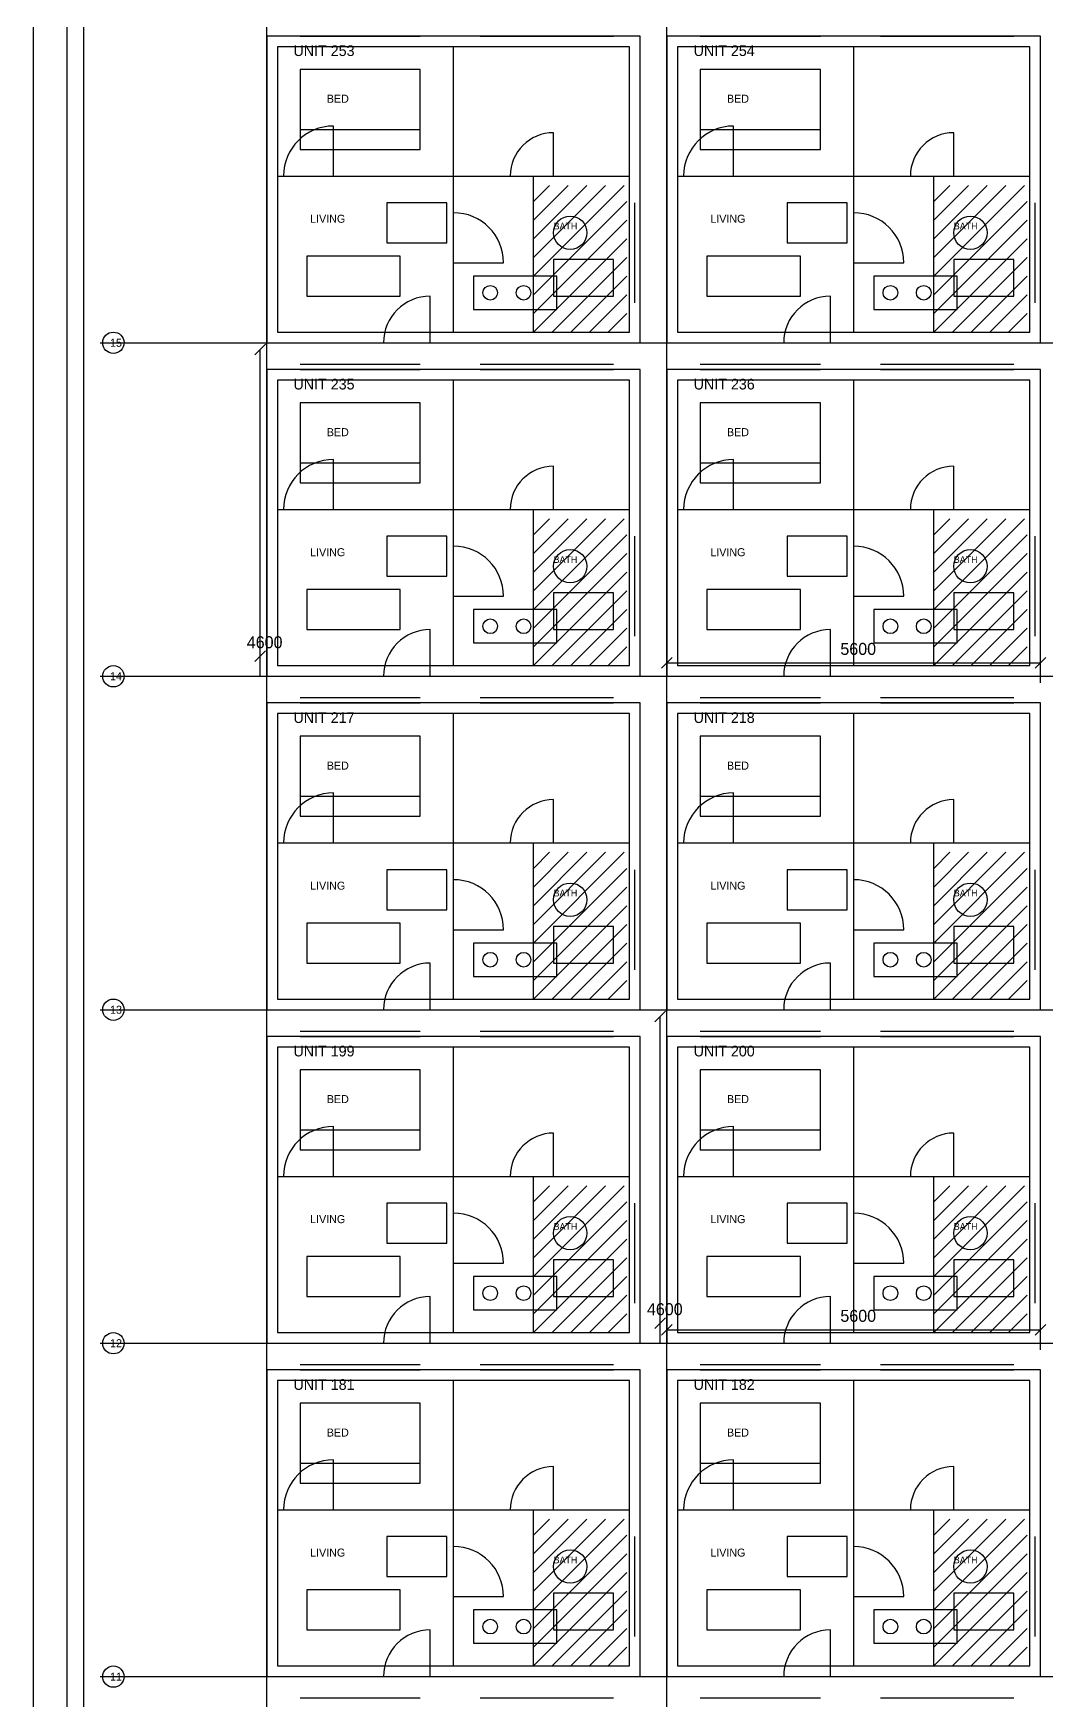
# Model space of a CAD drawing. Header units: millimetres. Extents: x -689 to 114080, y -500 to 99080.
# Drawn here: x -500 to 14693, y 52640 to 77640 of the extents above; entities that cross this region are included whole.
import ezdxf

# ---------------------------------------------------------------- set-up
doc = ezdxf.new("R2010")
doc.units = ezdxf.units.MM
for name, color, linetype in [('DIMENSIONS', 3, 'CONTINUOUS'), ('DOORS', 2, 'CONTINUOUS'), ('FURNITURE', 5, 'CONTINUOUS'), ('GRID', 8, 'CONTINUOUS'), ('HATCH_SIM', 9, 'CONTINUOUS'), ('TEXT', 6, 'CONTINUOUS'), ('WALLS', 7, 'CONTINUOUS'), ('WINDOWS', 4, 'CONTINUOUS')]:
    doc.layers.add(name, color=color, linetype=linetype)

msp = doc.modelspace()

# ---------------------------------------------------------------- linework, layer by layer
at = {"layer": 'DIMENSIONS'}
for p, q in [((-500, 800), (-500, 99000)), ((2820, 72820), (2980, 72980)), ((2900, 68300), (2900, 72900)), ((2900, 72600), (2900, 72900)), ((2820, 68220), (2980, 68380)), ((2900, 68000), (2900, 68300)), ((8920, 68120), (9080, 68280)), ((14520, 68120), (14680, 68280)), ((9000, 68200), (14600, 68200)), ((9000, 67900), (9000, 68200)), ((14600, 67900), (14600, 68200)), ((8820, 62820), (8980, 62980)), ((8900, 58300), (8900, 62900)), ((8900, 62600), (8900, 62900)), ((8820, 58220), (8980, 58380)), ((8900, 58000), (8900, 58300)), ((8920, 58120), (9080, 58280)), ((14520, 58120), (14680, 58280)), ((9000, 58200), (14600, 58200)), ((9000, 57900), (9000, 58200)), ((14600, 57900), (14600, 58200))]:
    msp.add_line(p, q, dxfattribs=at)
at = {"layer": 'DOORS'}
for p, q in [((4000, 75500), (4000, 76250)), ((10000, 75500), (10000, 76250)), ((7300, 75500), (7300, 76150)), ((13300, 75500), (13300, 76150)), ((5800, 74200), (6550, 74200)), ((11800, 74200), (12550, 74200)), ((5450, 73000), (5450, 73700)), ((11450, 73000), (11450, 73700)), ((4000, 70500), (4000, 71250)), ((10000, 70500), (10000, 71250)), ((7300, 70500), (7300, 71150)), ((13300, 70500), (13300, 71150)), ((5800, 69200), (6550, 69200)), ((11800, 69200), (12550, 69200)), ((5450, 68000), (5450, 68700)), ((11450, 68000), (11450, 68700)), ((4000, 65500), (4000, 66250)), ((10000, 65500), (10000, 66250)), ((7300, 65500), (7300, 66150)), ((13300, 65500), (13300, 66150)), ((5800, 64200), (6550, 64200)), ((11800, 64200), (12550, 64200)), ((5450, 63000), (5450, 63700)), ((11450, 63000), (11450, 63700)), ((4000, 60500), (4000, 61250)), ((10000, 60500), (10000, 61250)), ((7300, 60500), (7300, 61150)), ((13300, 60500), (13300, 61150)), ((5800, 59200), (6550, 59200)), ((11800, 59200), (12550, 59200)), ((5450, 58000), (5450, 58700)), ((11450, 58000), (11450, 58700)), ((4000, 55500), (4000, 56250)), ((10000, 55500), (10000, 56250)), ((7300, 55500), (7300, 56150)), ((13300, 55500), (13300, 56150)), ((5800, 54200), (6550, 54200)), ((11800, 54200), (12550, 54200)), ((5450, 53000), (5450, 53700)), ((11450, 53000), (11450, 53700))]:
    msp.add_line(p, q, dxfattribs=at)
for centre, radius, start, end in [((4000, 75500), 750, 90, 180), ((10000, 75500), 750, 90, 180), ((7300, 75500), 650, 90, 180), ((13300, 75500), 650, 90, 180), ((5800, 74200), 750, 0, 90), ((11800, 74200), 750, 0, 90), ((5450, 73000), 700, 90, 180), ((11450, 73000), 700, 90, 180), ((4000, 70500), 750, 90, 180), ((10000, 70500), 750, 90, 180), ((7300, 70500), 650, 90, 180), ((13300, 70500), 650, 90, 180), ((5800, 69200), 750, 0, 90), ((11800, 69200), 750, 0, 90), ((5450, 68000), 700, 90, 180), ((11450, 68000), 700, 90, 180), ((4000, 65500), 750, 90, 180), ((10000, 65500), 750, 90, 180), ((7300, 65500), 650, 90, 180), ((13300, 65500), 650, 90, 180), ((5800, 64200), 750, 0, 90), ((11800, 64200), 750, 0, 90), ((5450, 63000), 700, 90, 180), ((11450, 63000), 700, 90, 180), ((4000, 60500), 750, 90, 180), ((10000, 60500), 750, 90, 180), ((7300, 60500), 650, 90, 180), ((13300, 60500), 650, 90, 180), ((5800, 59200), 750, 0, 90), ((11800, 59200), 750, 0, 90), ((5450, 58000), 700, 90, 180), ((11450, 58000), 700, 90, 180), ((4000, 55500), 750, 90, 180), ((10000, 55500), 750, 90, 180), ((7300, 55500), 650, 90, 180), ((13300, 55500), 650, 90, 180), ((5800, 54200), 750, 0, 90), ((11800, 54200), 750, 0, 90), ((5450, 53000), 700, 90, 180), ((11450, 53000), 700, 90, 180)]:
    msp.add_arc(centre, radius, start, end, dxfattribs=at)
at = {"layer": 'FURNITURE'}
for p, q in [((5300, 77100), (3500, 77100)), ((3500, 77100), (3500, 75900)), ((5300, 75900), (5300, 77100)), ((11300, 77100), (9500, 77100)), ((9500, 77100), (9500, 75900)), ((11300, 75900), (11300, 77100)), ((3500, 76200), (5300, 76200)), ((9500, 76200), (11300, 76200)), ((3500, 75900), (5300, 75900)), ((9500, 75900), (11300, 75900)), ((5700, 75100), (4800, 75100)), ((4800, 75100), (4800, 74500)), ((5700, 74500), (5700, 75100)), ((11700, 75100), (10800, 75100)), ((10800, 75100), (10800, 74500)), ((11700, 74500), (11700, 75100)), ((4800, 74500), (5700, 74500)), ((10800, 74500), (11700, 74500)), ((5000, 74300), (3600, 74300)), ((3600, 74300), (3600, 73700)), ((5000, 73700), (5000, 74300)), ((8200, 74250), (7300, 74250)), ((7300, 74250), (7300, 73700)), ((8200, 73700), (8200, 74250)), ((11000, 74300), (9600, 74300)), ((9600, 74300), (9600, 73700)), ((11000, 73700), (11000, 74300)), ((14200, 74250), (13300, 74250)), ((13300, 74250), (13300, 73700)), ((14200, 73700), (14200, 74250)), ((7350, 74000), (6100, 74000)), ((6100, 74000), (6100, 73500)), ((7350, 73500), (7350, 74000)), ((13350, 74000), (12100, 74000)), ((12100, 74000), (12100, 73500)), ((13350, 73500), (13350, 74000)), ((3600, 73700), (5000, 73700)), ((6100, 73500), (7350, 73500)), ((7300, 73700), (8200, 73700)), ((9600, 73700), (11000, 73700)), ((12100, 73500), (13350, 73500)), ((13300, 73700), (14200, 73700)), ((5300, 72100), (3500, 72100)), ((3500, 72100), (3500, 70900)), ((5300, 70900), (5300, 72100)), ((11300, 72100), (9500, 72100)), ((9500, 72100), (9500, 70900)), ((11300, 70900), (11300, 72100)), ((3500, 71200), (5300, 71200)), ((9500, 71200), (11300, 71200)), ((3500, 70900), (5300, 70900)), ((9500, 70900), (11300, 70900)), ((5700, 70100), (4800, 70100)), ((4800, 70100), (4800, 69500)), ((5700, 69500), (5700, 70100)), ((11700, 70100), (10800, 70100)), ((10800, 70100), (10800, 69500)), ((11700, 69500), (11700, 70100)), ((4800, 69500), (5700, 69500)), ((10800, 69500), (11700, 69500)), ((5000, 69300), (3600, 69300)), ((3600, 69300), (3600, 68700)), ((5000, 68700), (5000, 69300)), ((8200, 69250), (7300, 69250)), ((7300, 69250), (7300, 68700)), ((8200, 68700), (8200, 69250)), ((11000, 69300), (9600, 69300)), ((9600, 69300), (9600, 68700)), ((11000, 68700), (11000, 69300)), ((14200, 69250), (13300, 69250)), ((13300, 69250), (13300, 68700)), ((14200, 68700), (14200, 69250)), ((7350, 69000), (6100, 69000)), ((6100, 69000), (6100, 68500)), ((7350, 68500), (7350, 69000)), ((13350, 69000), (12100, 69000)), ((12100, 69000), (12100, 68500)), ((13350, 68500), (13350, 69000)), ((3600, 68700), (5000, 68700)), ((6100, 68500), (7350, 68500)), ((7300, 68700), (8200, 68700)), ((9600, 68700), (11000, 68700)), ((12100, 68500), (13350, 68500)), ((13300, 68700), (14200, 68700)), ((5300, 67100), (3500, 67100)), ((3500, 67100), (3500, 65900)), ((5300, 65900), (5300, 67100)), ((11300, 67100), (9500, 67100)), ((9500, 67100), (9500, 65900)), ((11300, 65900), (11300, 67100)), ((3500, 66200), (5300, 66200)), ((9500, 66200), (11300, 66200)), ((3500, 65900), (5300, 65900)), ((9500, 65900), (11300, 65900)), ((5700, 65100), (4800, 65100)), ((4800, 65100), (4800, 64500)), ((5700, 64500), (5700, 65100)), ((11700, 65100), (10800, 65100)), ((10800, 65100), (10800, 64500)), ((11700, 64500), (11700, 65100)), ((4800, 64500), (5700, 64500)), ((10800, 64500), (11700, 64500)), ((5000, 64300), (3600, 64300)), ((3600, 64300), (3600, 63700)), ((5000, 63700), (5000, 64300)), ((8200, 64250), (7300, 64250)), ((7300, 64250), (7300, 63700)), ((8200, 63700), (8200, 64250)), ((11000, 64300), (9600, 64300)), ((9600, 64300), (9600, 63700)), ((11000, 63700), (11000, 64300)), ((14200, 64250), (13300, 64250)), ((13300, 64250), (13300, 63700)), ((14200, 63700), (14200, 64250)), ((7350, 64000), (6100, 64000)), ((6100, 64000), (6100, 63500)), ((7350, 63500), (7350, 64000)), ((13350, 64000), (12100, 64000)), ((12100, 64000), (12100, 63500)), ((13350, 63500), (13350, 64000)), ((3600, 63700), (5000, 63700)), ((6100, 63500), (7350, 63500)), ((7300, 63700), (8200, 63700)), ((9600, 63700), (11000, 63700)), ((12100, 63500), (13350, 63500)), ((13300, 63700), (14200, 63700)), ((5300, 62100), (3500, 62100)), ((3500, 62100), (3500, 60900)), ((5300, 60900), (5300, 62100)), ((11300, 62100), (9500, 62100)), ((9500, 62100), (9500, 60900)), ((11300, 60900), (11300, 62100)), ((3500, 61200), (5300, 61200)), ((9500, 61200), (11300, 61200)), ((3500, 60900), (5300, 60900)), ((9500, 60900), (11300, 60900)), ((5700, 60100), (4800, 60100)), ((4800, 60100), (4800, 59500)), ((5700, 59500), (5700, 60100)), ((11700, 60100), (10800, 60100)), ((10800, 60100), (10800, 59500)), ((11700, 59500), (11700, 60100)), ((4800, 59500), (5700, 59500)), ((10800, 59500), (11700, 59500)), ((5000, 59300), (3600, 59300)), ((3600, 59300), (3600, 58700)), ((5000, 58700), (5000, 59300)), ((8200, 59250), (7300, 59250)), ((7300, 59250), (7300, 58700)), ((8200, 58700), (8200, 59250)), ((11000, 59300), (9600, 59300)), ((9600, 59300), (9600, 58700)), ((11000, 58700), (11000, 59300)), ((14200, 59250), (13300, 59250)), ((13300, 59250), (13300, 58700)), ((14200, 58700), (14200, 59250)), ((7350, 59000), (6100, 59000)), ((6100, 59000), (6100, 58500)), ((7350, 58500), (7350, 59000)), ((13350, 59000), (12100, 59000)), ((12100, 59000), (12100, 58500)), ((13350, 58500), (13350, 59000)), ((3600, 58700), (5000, 58700)), ((6100, 58500), (7350, 58500)), ((7300, 58700), (8200, 58700)), ((9600, 58700), (11000, 58700)), ((12100, 58500), (13350, 58500)), ((13300, 58700), (14200, 58700)), ((5300, 57100), (3500, 57100)), ((3500, 57100), (3500, 55900)), ((5300, 55900), (5300, 57100)), ((11300, 57100), (9500, 57100)), ((9500, 57100), (9500, 55900)), ((11300, 55900), (11300, 57100)), ((3500, 56200), (5300, 56200)), ((9500, 56200), (11300, 56200)), ((3500, 55900), (5300, 55900)), ((9500, 55900), (11300, 55900)), ((5700, 55100), (4800, 55100)), ((4800, 55100), (4800, 54500)), ((5700, 54500), (5700, 55100)), ((11700, 55100), (10800, 55100)), ((10800, 55100), (10800, 54500)), ((11700, 54500), (11700, 55100)), ((4800, 54500), (5700, 54500)), ((10800, 54500), (11700, 54500)), ((5000, 54300), (3600, 54300)), ((3600, 54300), (3600, 53700)), ((5000, 53700), (5000, 54300)), ((8200, 54250), (7300, 54250)), ((7300, 54250), (7300, 53700)), ((8200, 53700), (8200, 54250)), ((11000, 54300), (9600, 54300)), ((9600, 54300), (9600, 53700)), ((11000, 53700), (11000, 54300)), ((14200, 54250), (13300, 54250)), ((13300, 54250), (13300, 53700)), ((14200, 53700), (14200, 54250)), ((7350, 54000), (6100, 54000)), ((6100, 54000), (6100, 53500)), ((7350, 53500), (7350, 54000)), ((13350, 54000), (12100, 54000)), ((12100, 54000), (12100, 53500)), ((13350, 53500), (13350, 54000)), ((3600, 53700), (5000, 53700)), ((6100, 53500), (7350, 53500)), ((7300, 53700), (8200, 53700)), ((9600, 53700), (11000, 53700)), ((12100, 53500), (13350, 53500)), ((13300, 53700), (14200, 53700))]:
    msp.add_line(p, q, dxfattribs=at)
for centre, radius in [((7550, 74650), 250), ((13550, 74650), 250), ((6350, 73750), 110), ((6850, 73750), 110), ((12350, 73750), 110), ((12850, 73750), 110), ((7550, 69650), 250), ((13550, 69650), 250), ((6350, 68750), 110), ((6850, 68750), 110), ((12350, 68750), 110), ((12850, 68750), 110), ((7550, 64650), 250), ((13550, 64650), 250), ((6350, 63750), 110), ((6850, 63750), 110), ((12350, 63750), 110), ((12850, 63750), 110), ((7550, 59650), 250), ((13550, 59650), 250), ((6350, 58750), 110), ((6850, 58750), 110), ((12350, 58750), 110), ((12850, 58750), 110), ((7550, 54650), 250), ((13550, 54650), 250), ((6350, 53750), 110), ((6850, 53750), 110), ((12350, 53750), 110), ((12850, 53750), 110)]:
    msp.add_circle(centre, radius, dxfattribs=at)
at = {"layer": 'GRID'}
for p, q in [((3000, 500), (3000, 97700)), ((9000, 500), (9000, 97700)), ((500, 73000), (113500, 73000)), ((500, 68000), (113500, 68000)), ((500, 63000), (113500, 63000)), ((500, 58000), (113500, 58000)), ((500, 53000), (113500, 53000))]:
    msp.add_line(p, q, dxfattribs=at)
for centre in [(700, 73000), (700, 68000), (700, 63000), (700, 58000), (700, 53000)]:
    msp.add_circle(centre, 160, dxfattribs=at)
at = {"layer": 'HATCH_SIM'}
for p, q in [((7000, 75120), (7240, 75360)), ((7000, 74840), (7520, 75360)), ((7000, 74560), (7800, 75360)), ((7000, 74280), (8080, 75360)), ((7000, 74000), (8360, 75360)), ((13000, 75120), (13240, 75360)), ((13000, 74840), (13520, 75360)), ((13000, 74560), (13800, 75360)), ((13000, 74280), (14080, 75360)), ((13000, 74000), (14360, 75360)), ((7000, 73720), (8400, 75120)), ((13000, 73720), (14400, 75120)), ((7000, 73440), (8400, 74840)), ((13000, 73440), (14400, 74840)), ((7000, 73160), (8400, 74560)), ((13000, 73160), (14400, 74560)), ((7280, 73160), (8400, 74280)), ((13280, 73160), (14400, 74280)), ((7560, 73160), (8400, 74000)), ((13560, 73160), (14400, 74000)), ((7840, 73160), (8400, 73720)), ((13840, 73160), (14400, 73720)), ((8120, 73160), (8400, 73440)), ((14120, 73160), (14400, 73440)), ((8400, 73160), (8400, 73160)), ((14400, 73160), (14400, 73160)), ((7000, 70120), (7240, 70360)), ((7000, 69840), (7520, 70360)), ((7000, 69560), (7800, 70360)), ((7000, 69280), (8080, 70360)), ((7000, 69000), (8360, 70360)), ((13000, 70120), (13240, 70360)), ((13000, 69840), (13520, 70360)), ((13000, 69560), (13800, 70360)), ((13000, 69280), (14080, 70360)), ((13000, 69000), (14360, 70360)), ((7000, 68720), (8400, 70120)), ((13000, 68720), (14400, 70120)), ((7000, 68440), (8400, 69840)), ((13000, 68440), (14400, 69840)), ((7000, 68160), (8400, 69560)), ((13000, 68160), (14400, 69560)), ((7280, 68160), (8400, 69280)), ((13280, 68160), (14400, 69280)), ((7560, 68160), (8400, 69000)), ((13560, 68160), (14400, 69000)), ((7840, 68160), (8400, 68720)), ((13840, 68160), (14400, 68720)), ((8120, 68160), (8400, 68440)), ((14120, 68160), (14400, 68440)), ((8400, 68160), (8400, 68160)), ((14400, 68160), (14400, 68160)), ((7000, 65120), (7240, 65360)), ((7000, 64840), (7520, 65360)), ((7000, 64560), (7800, 65360)), ((7000, 64280), (8080, 65360)), ((7000, 64000), (8360, 65360)), ((13000, 65120), (13240, 65360)), ((13000, 64840), (13520, 65360)), ((13000, 64560), (13800, 65360)), ((13000, 64280), (14080, 65360)), ((13000, 64000), (14360, 65360)), ((7000, 63720), (8400, 65120)), ((13000, 63720), (14400, 65120)), ((7000, 63440), (8400, 64840)), ((13000, 63440), (14400, 64840)), ((7000, 63160), (8400, 64560)), ((13000, 63160), (14400, 64560)), ((7280, 63160), (8400, 64280)), ((13280, 63160), (14400, 64280)), ((7560, 63160), (8400, 64000)), ((13560, 63160), (14400, 64000)), ((7840, 63160), (8400, 63720)), ((13840, 63160), (14400, 63720)), ((8120, 63160), (8400, 63440)), ((14120, 63160), (14400, 63440)), ((8400, 63160), (8400, 63160)), ((14400, 63160), (14400, 63160)), ((7000, 60120), (7240, 60360)), ((7000, 59840), (7520, 60360)), ((7000, 59560), (7800, 60360)), ((7000, 59280), (8080, 60360)), ((7000, 59000), (8360, 60360)), ((13000, 60120), (13240, 60360)), ((13000, 59840), (13520, 60360)), ((13000, 59560), (13800, 60360)), ((13000, 59280), (14080, 60360)), ((13000, 59000), (14360, 60360)), ((7000, 58720), (8400, 60120)), ((13000, 58720), (14400, 60120)), ((7000, 58440), (8400, 59840)), ((13000, 58440), (14400, 59840)), ((7000, 58160), (8400, 59560)), ((13000, 58160), (14400, 59560)), ((7280, 58160), (8400, 59280)), ((13280, 58160), (14400, 59280)), ((7560, 58160), (8400, 59000)), ((13560, 58160), (14400, 59000)), ((7840, 58160), (8400, 58720)), ((13840, 58160), (14400, 58720)), ((8120, 58160), (8400, 58440)), ((14120, 58160), (14400, 58440)), ((8400, 58160), (8400, 58160)), ((14400, 58160), (14400, 58160)), ((7000, 55120), (7240, 55360)), ((7000, 54840), (7520, 55360)), ((7000, 54560), (7800, 55360)), ((7000, 54280), (8080, 55360)), ((7000, 54000), (8360, 55360)), ((13000, 55120), (13240, 55360)), ((13000, 54840), (13520, 55360)), ((13000, 54560), (13800, 55360)), ((13000, 54280), (14080, 55360)), ((13000, 54000), (14360, 55360)), ((7000, 53720), (8400, 55120)), ((13000, 53720), (14400, 55120)), ((7000, 53440), (8400, 54840)), ((13000, 53440), (14400, 54840)), ((7000, 53160), (8400, 54560)), ((13000, 53160), (14400, 54560)), ((7280, 53160), (8400, 54280)), ((13280, 53160), (14400, 54280)), ((7560, 53160), (8400, 54000)), ((13560, 53160), (14400, 54000)), ((7840, 53160), (8400, 53720)), ((13840, 53160), (14400, 53720)), ((8120, 53160), (8400, 53440)), ((14120, 53160), (14400, 53440)), ((8400, 53160), (8400, 53160)), ((14400, 53160), (14400, 53160))]:
    msp.add_line(p, q, dxfattribs=at)
at = {"layer": 'WALLS'}
for p, q in [((0, 98200), (0, 0)), ((250, 97950), (250, 250)), ((8600, 77600), (3000, 77600)), ((3000, 77600), (3000, 73000)), ((8600, 73000), (8600, 77600)), ((14600, 77600), (9000, 77600)), ((9000, 77600), (9000, 73000)), ((14600, 73000), (14600, 77600)), ((8440, 77440), (3160, 77440)), ((3160, 77440), (3160, 73160)), ((5800, 73160), (5800, 77440)), ((8440, 73160), (8440, 77440)), ((14440, 77440), (9160, 77440)), ((9160, 77440), (9160, 73160)), ((11800, 73160), (11800, 77440)), ((14440, 73160), (14440, 77440)), ((3160, 75500), (8440, 75500)), ((7000, 73160), (7000, 75500)), ((9160, 75500), (14440, 75500)), ((13000, 73160), (13000, 75500)), ((3000, 73000), (8600, 73000)), ((3160, 73160), (8440, 73160)), ((9000, 73000), (14600, 73000)), ((9160, 73160), (14440, 73160)), ((8600, 72600), (3000, 72600)), ((3000, 72600), (3000, 68000)), ((8600, 68000), (8600, 72600)), ((14600, 72600), (9000, 72600)), ((9000, 72600), (9000, 68000)), ((14600, 68000), (14600, 72600)), ((8440, 72440), (3160, 72440)), ((3160, 72440), (3160, 68160)), ((5800, 68160), (5800, 72440)), ((8440, 68160), (8440, 72440)), ((14440, 72440), (9160, 72440)), ((9160, 72440), (9160, 68160)), ((11800, 68160), (11800, 72440)), ((14440, 68160), (14440, 72440)), ((3160, 70500), (8440, 70500)), ((7000, 68160), (7000, 70500)), ((9160, 70500), (14440, 70500)), ((13000, 68160), (13000, 70500)), ((3000, 68000), (8600, 68000)), ((3160, 68160), (8440, 68160)), ((9000, 68000), (14600, 68000)), ((9160, 68160), (14440, 68160)), ((8600, 67600), (3000, 67600)), ((3000, 67600), (3000, 63000)), ((8600, 63000), (8600, 67600)), ((14600, 67600), (9000, 67600)), ((9000, 67600), (9000, 63000)), ((14600, 63000), (14600, 67600)), ((8440, 67440), (3160, 67440)), ((3160, 67440), (3160, 63160)), ((5800, 63160), (5800, 67440)), ((8440, 63160), (8440, 67440)), ((14440, 67440), (9160, 67440)), ((9160, 67440), (9160, 63160)), ((11800, 63160), (11800, 67440)), ((14440, 63160), (14440, 67440)), ((3160, 65500), (8440, 65500)), ((7000, 63160), (7000, 65500)), ((9160, 65500), (14440, 65500)), ((13000, 63160), (13000, 65500)), ((3000, 63000), (8600, 63000)), ((3160, 63160), (8440, 63160)), ((9000, 63000), (14600, 63000)), ((9160, 63160), (14440, 63160)), ((8600, 62600), (3000, 62600)), ((3000, 62600), (3000, 58000)), ((8600, 58000), (8600, 62600)), ((14600, 62600), (9000, 62600)), ((9000, 62600), (9000, 58000)), ((14600, 58000), (14600, 62600)), ((8440, 62440), (3160, 62440)), ((3160, 62440), (3160, 58160)), ((5800, 58160), (5800, 62440)), ((8440, 58160), (8440, 62440)), ((14440, 62440), (9160, 62440)), ((9160, 62440), (9160, 58160)), ((11800, 58160), (11800, 62440)), ((14440, 58160), (14440, 62440)), ((3160, 60500), (8440, 60500)), ((7000, 58160), (7000, 60500)), ((9160, 60500), (14440, 60500)), ((13000, 58160), (13000, 60500)), ((3000, 58000), (8600, 58000)), ((3160, 58160), (8440, 58160)), ((9000, 58000), (14600, 58000)), ((9160, 58160), (14440, 58160)), ((8600, 57600), (3000, 57600)), ((3000, 57600), (3000, 53000)), ((8600, 53000), (8600, 57600)), ((14600, 57600), (9000, 57600)), ((9000, 57600), (9000, 53000)), ((14600, 53000), (14600, 57600)), ((8440, 57440), (3160, 57440)), ((3160, 57440), (3160, 53160)), ((5800, 53160), (5800, 57440)), ((8440, 53160), (8440, 57440)), ((14440, 57440), (9160, 57440)), ((9160, 57440), (9160, 53160)), ((11800, 53160), (11800, 57440)), ((14440, 53160), (14440, 57440)), ((3160, 55500), (8440, 55500)), ((7000, 53160), (7000, 55500)), ((9160, 55500), (14440, 55500)), ((13000, 53160), (13000, 55500)), ((3000, 53000), (8600, 53000)), ((3160, 53160), (8440, 53160)), ((9000, 53000), (14600, 53000)), ((9160, 53160), (14440, 53160))]:
    msp.add_line(p, q, dxfattribs=at)
at = {"layer": 'WINDOWS'}
for p, q in [((3500, 77600), (5300, 77600)), ((6200, 77600), (8200, 77600)), ((9500, 77600), (11300, 77600)), ((12200, 77600), (14200, 77600)), ((8520, 73600), (8520, 75100)), ((8600, 73600), (8600, 75100)), ((14520, 73600), (14520, 75100)), ((14600, 73600), (14600, 75100)), ((3500, 72680), (5300, 72680)), ((3500, 72600), (5300, 72600)), ((6200, 72680), (8200, 72680)), ((6200, 72600), (8200, 72600)), ((9500, 72680), (11300, 72680)), ((9500, 72600), (11300, 72600)), ((12200, 72680), (14200, 72680)), ((12200, 72600), (14200, 72600)), ((8520, 68600), (8520, 70100)), ((8600, 68600), (8600, 70100)), ((14520, 68600), (14520, 70100)), ((14600, 68600), (14600, 70100)), ((3500, 67680), (5300, 67680)), ((3500, 67600), (5300, 67600)), ((6200, 67680), (8200, 67680)), ((6200, 67600), (8200, 67600)), ((9500, 67680), (11300, 67680)), ((9500, 67600), (11300, 67600)), ((12200, 67680), (14200, 67680)), ((12200, 67600), (14200, 67600)), ((8520, 63600), (8520, 65100)), ((8600, 63600), (8600, 65100)), ((14520, 63600), (14520, 65100)), ((14600, 63600), (14600, 65100)), ((3500, 62680), (5300, 62680)), ((3500, 62600), (5300, 62600)), ((6200, 62680), (8200, 62680)), ((6200, 62600), (8200, 62600)), ((9500, 62680), (11300, 62680)), ((9500, 62600), (11300, 62600)), ((12200, 62680), (14200, 62680)), ((12200, 62600), (14200, 62600)), ((8520, 58600), (8520, 60100)), ((8600, 58600), (8600, 60100)), ((14520, 58600), (14520, 60100)), ((14600, 58600), (14600, 60100)), ((3500, 57680), (5300, 57680)), ((3500, 57600), (5300, 57600)), ((6200, 57680), (8200, 57680)), ((6200, 57600), (8200, 57600)), ((9500, 57680), (11300, 57680)), ((9500, 57600), (11300, 57600)), ((12200, 57680), (14200, 57680)), ((12200, 57600), (14200, 57600)), ((8520, 53600), (8520, 55100)), ((8600, 53600), (8600, 55100)), ((14520, 53600), (14520, 55100)), ((14600, 53600), (14600, 55100)), ((3500, 52680), (5300, 52680)), ((6200, 52680), (8200, 52680)), ((9500, 52680), (11300, 52680)), ((12200, 52680), (14200, 52680))]:
    msp.add_line(p, q, dxfattribs=at)

# ---------------------------------------------------------------- texts
at = {"layer": 'DIMENSIONS'}
for s, p in [('4600', (2700, 68420)), ('5600', (11600, 68320)), ('4600', (8700, 58420)), ('5600', (11600, 58320))]:
    msp.add_text(s, height=180, dxfattribs=at).set_placement(p)
at = {"layer": 'GRID'}
for s, p in [('15', (650, 72940)), ('14', (650, 67940)), ('13', (650, 62940)), ('12', (650, 57940)), ('11', (650, 52940))]:
    msp.add_text(s, height=120, dxfattribs=at).set_placement(p)
at = {"layer": 'TEXT'}
for s, height, p in [('UNIT 253', 160, (3400, 77300)), ('UNIT 254', 160, (9400, 77300)), ('BED', 120, (3900, 76600)), ('BED', 120, (9900, 76600)), ('LIVING', 120, (3650, 74800)), ('BATH', 100, (7300, 74700)), ('LIVING', 120, (9650, 74800)), ('BATH', 100, (13300, 74700)), ('UNIT 235', 160, (3400, 72300)), ('UNIT 236', 160, (9400, 72300)), ('BED', 120, (3900, 71600)), ('BED', 120, (9900, 71600)), ('LIVING', 120, (3650, 69800)), ('BATH', 100, (7300, 69700)), ('LIVING', 120, (9650, 69800)), ('BATH', 100, (13300, 69700)), ('UNIT 217', 160, (3400, 67300)), ('UNIT 218', 160, (9400, 67300)), ('BED', 120, (3900, 66600)), ('BED', 120, (9900, 66600)), ('LIVING', 120, (3650, 64800)), ('BATH', 100, (7300, 64700)), ('LIVING', 120, (9650, 64800)), ('BATH', 100, (13300, 64700)), ('UNIT 199', 160, (3400, 62300)), ('UNIT 200', 160, (9400, 62300)), ('BED', 120, (3900, 61600)), ('BED', 120, (9900, 61600)), ('LIVING', 120, (3650, 59800)), ('BATH', 100, (7300, 59700)), ('LIVING', 120, (9650, 59800)), ('BATH', 100, (13300, 59700)), ('UNIT 181', 160, (3400, 57300)), ('UNIT 182', 160, (9400, 57300)), ('BED', 120, (3900, 56600)), ('BED', 120, (9900, 56600)), ('LIVING', 120, (3650, 54800)), ('BATH', 100, (7300, 54700)), ('LIVING', 120, (9650, 54800)), ('BATH', 100, (13300, 54700))]:
    msp.add_text(s, height=height, dxfattribs=at).set_placement(p)

doc.saveas('drawing.dxf')
